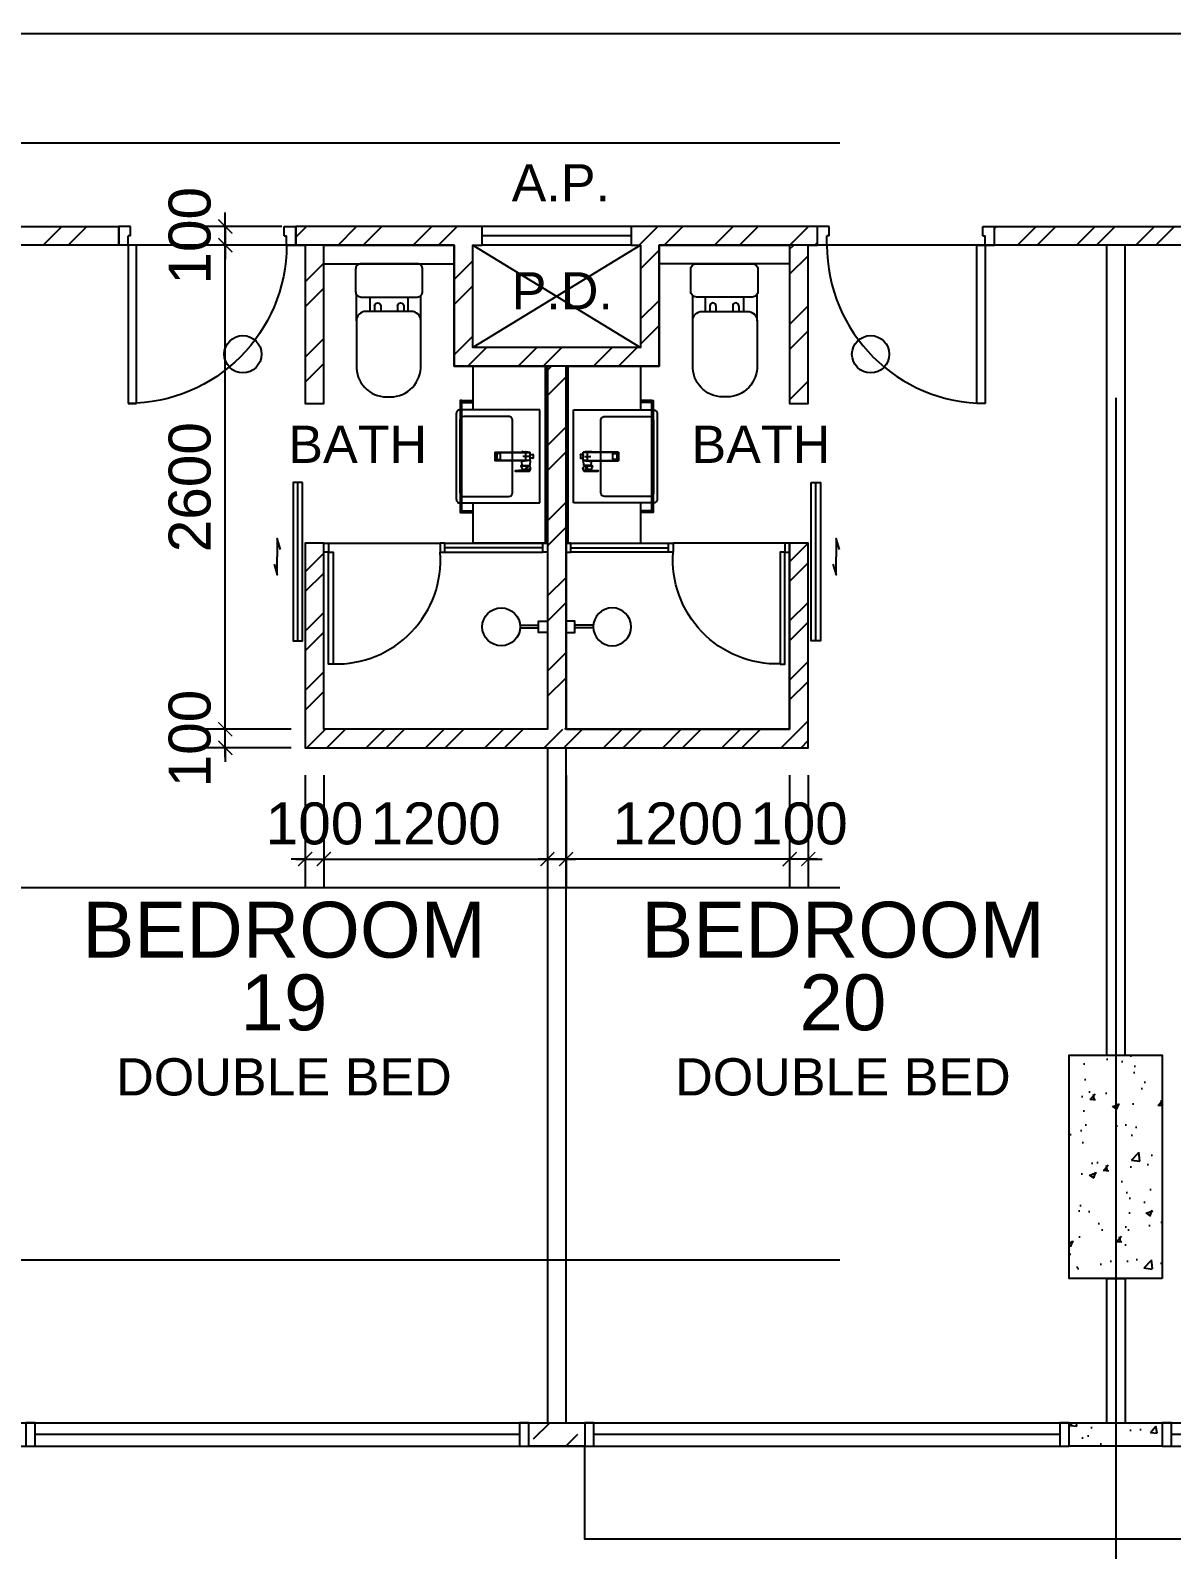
# Model space of a CAD drawing. Header units: millimetres. Extents: x -1214 to 71105, y 7230 to 56309.
# Drawn here: x 31175 to 37300, y 19444 to 27603 of the extents above; entities that cross this region are included whole.
import ezdxf
from ezdxf.enums import TextEntityAlignment as Align

# ---------------------------------------------------------------- set-up
doc = ezdxf.new("R2010")
doc.units = ezdxf.units.MM
doc.header["$MEASUREMENT"] = 0
doc.linetypes.add('CENTERX2', pattern=[101.6, 63.5, -12.7, 12.7, -12.7])
doc.layers.get('0').update_dxf_attribs({"color": 8})
doc.layers.get('Defpoints').update_dxf_attribs({"color": 8})
for name, color, linetype in [('Architectural Features', 8, 'Continuous'), ('Default', 8, 'Continuous'), ('Door', 8, 'Continuous'), ('Dry Wall', 8, 'Continuous'), ('FSD', 8, 'Continuous'), ('GBP A.P.', 8, 'Continuous'), ('GBP Dim', 8, 'Continuous'), ('GBP Text 200', 8, 'Continuous'), ('GBP Text 250', 8, 'Continuous'), ('grid', 8, 'CENTERX2'), ('hatch', 8, 'Continuous'), ('LP-Furn built-in', 8, 'Continuous'), ('LP-Furn built-in 2', 8, 'Continuous'), ('LP-Sanitary', 8, 'Continuous'), ('LP-WC', 8, 'Continuous'), ('PD', 8, 'Continuous'), ('PD DOOR', 8, 'Continuous'), ('TEXT', 8, 'Continuous'), ('WALL-NEW', 8, 'Continuous'), ('WALL-STRUCTURE', 8, 'Continuous'), ('WINDOW', 8, 'Continuous'), ('WINDOW-MULLION', 8, 'Continuous'), ('zzz-room mix', 8, 'Continuous')]:
    doc.layers.add(name, color=color, linetype=linetype)
doc.layers.add('LP-Nonplot', color=8, linetype='Continuous', plot=False)
doc.styles.add('BH', font='arial.ttf')
doc.dimstyles.new('200 GBP', dxfattribs={"dimscale": 1.5, "dimtxt": 150, "dimasz": 50, "dimexe": 100, "dimexo": 50, "dimgap": 50, "dimtad": 1, "dimdec": 0, "dimzin": 0, "dimdsep": 46, "dimtxsty": 'BH', "dimblk": 'ARCHTICK', "dimcen": 0.09, "dimdle": 100, "dimclrd": 9, "dimclre": 9, "dimclrt": 1, "dimadec": 0, "dimazin": 0, "dimtfac": 1, "dimtdec": 0, "dimtix": 1, "dimtmove": 2, "dimatfit": 3, "dimldrblk": 'ARCHTICK', "dimfxl": 300, "dimfxlon": 1, "dimtolj": 1, "dimtzin": 0, "dimarcsym": 0})
pattern_1 = [(45, (324863.35, -69077.1), (-202.05576, 202.05576), []), (45, (324998.06, -69077.1), (-202.05576, 202.05576), [])]

# ---------------------------------------------------------------- blocks, each defined once
blk = doc.blocks.new('Door 850')
for p, q in [((38290.6, 34986.6), (38290.6, 35836.6)), ((38290.6, 35836.6), (38335.6, 35836.6)), ((38335.6, 35836.6), (38335.6, 34986.6)), ((38240.6, 34986.6), (38240.6, 34911.6)), ((38290.6, 34986.6), (38240.6, 34986.6)), ((38290.6, 34986.6), (38290.6, 34936.6)), ((38335.6, 34986.6), (38290.6, 34986.6)), ((38303.1, 34936.6), (38290.6, 34936.6)), ((38303.1, 34936.6), (38303.1, 34886.6)), ((39128.1, 34936.6), (39140.6, 34936.6)), ((39128.1, 34936.6), (39128.1, 34886.6)), ((39140.6, 34986.6), (39140.6, 34936.6)), ((39140.6, 34986.6), (39190.6, 34986.6)), ((39190.6, 34986.6), (39190.6, 34911.6)), ((38240.6, 34911.6), (38240.6, 34886.6)), ((38303.1, 34886.6), (38240.6, 34886.6)), ((39128.1, 34886.6), (39190.6, 34886.6)), ((39190.6, 34911.6), (39190.6, 34886.6))]:
    blk.add_line(p, q)
blk.add_arc((38290.6, 34986.6), 850, 359.99995, 89.99772)
blk = doc.blocks.new('pln_toilet')
for p, q in [((-170.1, -306.5), (-170.1, -171.6)), ((-78.2, -226.9), (-78.2, -256.5)), ((-45, -226.9), (-45, -256.5)), ((44.7, -226.9), (44.7, -256.5)), ((77.9, -226.9), (77.9, -256.5)), ((175.5, -306.5), (175.5, -165.2))]:
    blk.add_line(p, q)
for points in [[(180, -30), (180, -149.3, -0.414214), (150, -179.3), (-150, -179.3, -0.414214), (-180, -149.3), (-180, -30, -0.414214), (-150, 0), (150, 0, -0.414214)], [(175.5, -306.5), (175.5, -545.1, -0.424695), (14, -715.1), (-7.8, -715.1, -0.423698), (-170.1, -545.1), (-170.1, -306.5, -0.414214), (-120.1, -256.5), (125.5, -256.5, -0.414214)]]:
    blk.add_lwpolyline(points, format="xyb", close=True)
for points in [[(-101.9, -256.5), (-101.9, -179.3)], [(102.9, -179.3), (102.9, -256.5)]]:
    blk.add_lwpolyline(points)
for centre in [(-61.6, -226.9), (61.3, -226.9)]:
    blk.add_arc(centre, 16.6, 0, 180)
blk = doc.blocks.new('SEANNOT_GROUP2')
at = {"layer": 'Default'}
blk.add_line((81.5, 351.1), (81.5, 317.9), dxfattribs=at)
blk = doc.blocks.new('SEANNOT_GROUP3')
at = {"layer": 'Default'}
blk.add_line((99.8, 335.2), (63.8, 335.2), dxfattribs=at)
blk = doc.blocks.new('ghtfdgd')
at = {"layer": 'LP-Sanitary'}
for p, q in [((79214.2, -115039.6), (79218.2, -114994.6)), ((79217.1, -115027.9), (79214.2, -115039.6)), ((79217.1, -115039.6), (79214.2, -115039.6)), ((79215.7, -115019.1), (79215.7, -115005.6)), ((79215.7, -115005.6), (79217.2, -115005.6)), ((79220.2, -114994.6), (79217.1, -115027.9)), ((79217.5, -115184.4), (79217.1, -115027.9)), ((79220.2, -114994.6), (79218.2, -114994.6)), ((79218.9, -115183.4), (79220.2, -114994.6)), ((79261.1, -114994.6), (79220.2, -114994.6)), ((79230.7, -114993.6), (79230.7, -114979.6)), ((79231.2, -114979.1), (79250.2, -114979.1)), ((79250.2, -114994.1), (79231.2, -114994.1)), ((79238.9, -114994.1), (79238.9, -114994.6)), ((79242.4, -114994.6), (79242.4, -114994.1)), ((79250.7, -114979.6), (79250.7, -114993.6)), ((79263.2, -114994.6), (79261.1, -114994.6)), ((79261.1, -114994.6), (79262.4, -115183.4)), ((79264.2, -115027.9), (79261.1, -114994.6)), ((79263.2, -114994.6), (79288.7, -114996.6)), ((79263.2, -114994.6), (79267.1, -115039.6)), ((79264.2, -115027.9), (79263.8, -115184.4)), ((79264.2, -115027.9), (79267.1, -115039.6)), ((79267.1, -115039.6), (79264.2, -115039.6)), ((79288.7, -115037.7), (79267.1, -115039.6)), ((79288.7, -115037.7), (79288.7, -114996.6)), ((79290.7, -115009.4), (79290.7, -115000.9)), ((79290.7, -115009.6), (79290.7, -115009.4)), ((79290.7, -115010.3), (79290.7, -115009.6)), ((79290.7, -115044.4), (79290.7, -115010.3)), ((79290.9, -115010.4), (79310.4, -115018.6)), ((79290.9, -115010.4), (79290.9, -115044.5)), ((79290.9, -115044.5), (79310.4, -115036.3)), ((79310.7, -115017.8), (79291, -115009.5)), ((79291, -115009.5), (79291, -115009.5)), ((79291, -115009.5), (79291, -115009.5)), ((79291, -115044.9), (79310.7, -115036.6)), ((79310.4, -115018.6), (79310.5, -115018.7)), ((79310.4, -115036.3), (79310.5, -115036.2)), ((79310.5, -115018.7), (79310.5, -115027.4)), ((79310.5, -115036.2), (79310.5, -115027.4)), ((79310.7, -115017.8), (79314.8, -115009.2)), ((79313.5, -115028.9), (79313.5, -115020.8)), ((79313.5, -115020.8), (79317.3, -115050.9)), ((79313.5, -115028.9), (79313.5, -115036.9)), ((79313.5, -115036.9), (79317.3, -115075.5)), ((79313.5, -115037), (79317.3, -115075.5)), ((79315.2, -115010.7), (79313.6, -115020.4)), ((79313.6, -115020.5), (79313.6, -115020.4)), ((79317.3, -115050.5), (79313.6, -115020.5)), ((79315.2, -115010.7), (79317.3, -115050.4)), ((79318, -115050.2), (79316, -115010.5)), ((79317.3, -115002.9), (79318.9, -114997.5)), ((79319.4, -115044.7), (79317.3, -115002.9)), ((79318.7, -114997.4), (79318.9, -114997.5)), ((79319.3, -114997.6), (79318.9, -114997.4)), ((79318.9, -114997.5), (79319.4, -114997.7)), ((79319.4, -114997.7), (79319.4, -115044.7)), ((79319.8, -115045.3), (79319.8, -114998.3)), ((79290.7, -115044.7), (79290.7, -115044.4)), ((79317.3, -115050.4), (79317.3, -115050.5)), ((79317.3, -115051.4), (79317.3, -115063.3)), ((79317.3, -115075.1), (79317.3, -115063.3)), ((79317.7, -115051.6), (79318.9, -115052.3)), ((79317.7, -115063.5), (79317.7, -115051.6)), ((79317.7, -115063.5), (79317.7, -115075.4)), ((79317.7, -115075.4), (79318.9, -115074.8)), ((79319.4, -115051), (79318, -115050.2)), ((79318, -115076), (79319.3, -115075.3)), ((79318.9, -115074.8), (79318.9, -115052.3)), ((79319.4, -115044.7), (79319.4, -115051)), ((79319.8, -115051.6), (79319.8, -115045.3)), ((79319.8, -115051.9), (79319.8, -115051.6)), ((79319.8, -115051.9), (79319.8, -115074.4)), ((79319.8, -115074.4), (79319.8, -115074.6)), ((79218.9, -115183.4), (79217.5, -115184.4)), ((79217.5, -115184.4), (79263.8, -115184.4)), ((79262.4, -115183.4), (79218.9, -115183.4)), ((79225, -115154.8), (79225, -115173.1)), ((79255.3, -115153.8), (79226, -115153.8)), ((79255.3, -115154), (79226, -115154)), ((79226, -115174.1), (79255.3, -115174.1)), ((79256.3, -115173.1), (79256.3, -115154.8)), ((79262.4, -115183.4), (79263.8, -115184.4))]:
    blk.add_line(p, q, dxfattribs=at)
for centre, radius, start, end in [((79240.7, -115019.1), 25, 180, 185.74251), ((79231.2, -114979.6), 0.5, 90, 180), ((79231.2, -114993.6), 0.5, 180, 270), ((79250.2, -114979.6), 0.5, 0, 90), ((79250.2, -114993.6), 0.5, 270, 0), ((79280.3, -115017.1), 20, 56.8024, 65.16541), ((79280.3, -115017.1), 20, 294.83459, 301.61275), ((79290.9, -115000.9), 0.2, 127.85265, 180), ((79511, -115282.7), 357.7, 125.84981, 127.98251), ((79530.3, -115308.3), 389.7, 125.92638, 127.88363), ((79234, -109870), 5139.5, 270.63577, 270.89969), ((79227.2, -108854.2), 6155.7, 270.59451, 270.81562), ((79288.3, -115009.7), 2.67, 3.1953, 9.33669), ((79301.7, -114992.9), 0.28, 69.68638, 135.20106), ((79319.7, -114996.5), 23.1, 247.12521, 247.49949), ((79339.3, -115104.4), 73.6, 112.75714, 112.87481), ((79312.3, -115020.9), 1.23, 6.09456, 11.51592), ((79308.7, -115037.4), 4.84, 5.24499, 7.19277), ((79310.7, -115037.3), 2.83, 5.64545, 8.81471), ((79314, -115009.4), 0.822, 12.82151, 37.37855), ((79314.7, -115011.5), 2.53, 77.49723, 90.78809), ((79315.1, -115009.5), 0.509, 38.0096, 78.40522), ((84763.2, -116562.2), 5664.7, 164.02206, 164.08854), ((79313.8, -115010.5), 2.18, 358.67427, 36.2852), ((79318.5, -114997.9), 0.689, 55.95421, 80.13248), ((79319, -114998.3), 0.8, 0.00654, 61.47672), ((79290.9, -115044.7), 0.2, 180.01397, 293.04704), ((79317.8, -115050.7), 0.54, 62.22165, 149.68726), ((79305.3, -115051.3), 11.9, 359.62289, 2.1624), ((79313.2, -115075.2), 4.12, 356.11976, 1.38136), ((79317.8, -115075.5), 0.494, 177.69922, 295.85307), ((79318.6, -115075.3), 0.938, 181.08912, 220.22046), ((79315.7, -115050), 2.38, 342.31294, 353.97204), ((79317.3, -115050.2), 0.738, 359.2113, 2.9985), ((79319, -115074.6), 0.786, 294.19625, 0.49169), ((79319.1, -115051.6), 0.688, 1.5121, 63.73401)]:
    blk.add_arc(centre, radius, start, end, dxfattribs=at)
for centre, major_axis, ratio, start_param, end_param in [((79290.9, -115000.9), (0.2, 0), 0.870233, 1.308042, 3.141593), ((79290.9, -115009.4), (0.2, 0), 0.870251, 1.333095, 3.141593), ((79290.9, -115010.3), (0.2, 0), 0.5, 3.141593, 4.712389), ((79290.9, -115000.9), (0.123, -0.158), 0.834595, 2.099205, 3.141593), ((79290.9, -115000.9), (0.123, -0.158), 0.834595, 3.141593, 3.165459), ((79290.9, -115010), (0.077, 0.836), 0.04975, 4.217846, 5.325586), ((79301.6, -114992.9), (0.117, -0.162), 0.844851, 2.109561, 3.167674), ((79310.4, -115018.2), (-0.311, -0.737), 0.21898, 1.092037, 2.210933), ((79310.4, -115035.9), (-0.311, 0.737), 0.21898, 2.049556, 3.141593), ((79310.5, -115018.3), (-0.309, -0.738), 0.217421, 1.09135, 2.210755), ((79310.5, -115035.8), (-0.309, 0.738), 0.217421, 2.050243, 3.169648), ((79310.4, -115035.9), (-0.311, 0.737), 0.21898, 3.141593, 3.168451), ((79314.3, -115020.6), (-0.782, -0.167), 0.921627, 5.682069, 6.099643), ((79314.3, -115020.8), (-0.794, -0.099), 0.898005, 5.760928, 6.175764), ((79314.3, -115036.7), (0.793, 0.106), 0.789486, 3.026004, 3.133916), ((79314.3, -115036.9), (0.796, 0.077), 0.827125, 3.057559, 3.141593), ((79315.1, -115009.6), (0.173, 0.708), 0.018166, 0.444134, 0.918054), ((79315.3, -115009.6), (0.412, 0.321), 0.549065, 0.513637, 1.195391), ((79315.7, -115010.9), (-0.499, -0.026), 0.868619, 4.118709, 5.82428), ((79316.8, -115003.6), (0.961, -0.275), 0.902908, 1.271288, 1.565184), ((79318.4, -114998), (-0.211, -0.772), 0.117484, 2.694436, 3.141054), ((79318.5, -114998.1), (-0.382, -0.703), 0.237912, 2.705017, 3.14394), ((79319, -114998.3), (-0.382, -0.703), 0.237912, 2.705017, 3.141091), ((79319, -114998.3), (-0.8, 0), 0.876594, 3.141494, 4.164132), ((79290.9, -115044.4), (0.2, 0), 0.5, 3.141593, 4.712389), ((79290.9, -115044.1), (-0.077, 0.836), 0.04975, 2.065339, 3.17308), ((79317.8, -115050.6), (-0.5, -0.016), 0.857677, 4.139605, 5.842177), ((79317.8, -115050.9), (-0.5, -0.02), 0.273668, 4.356492, 6.23412), ((79317.8, -115063.3), (-0.5, 0), 0.5, 0.054498, 1.448623), ((79317.8, -115075.5), (-0.494, 0.079), 0.969108, 0.192451, 2.070079), ((79319, -115045.3), (-0.8, 0), 0.876594, 3.141494, 4.164132), ((79226, -115154.8), (-1, 0), 0.992546, 4.712389, 6.283185), ((79226, -115154.9), (1, 0), 0.890286, 1.570796, 3.141593), ((79226, -115173.1), (1, 0), 0.992546, 3.141593, 4.712389), ((79255.3, -115154.8), (-1, 0), 0.992546, 3.141593, 4.712389), ((79255.3, -115154.9), (1, 0), 0.890286, 0, 1.570796), ((79255.3, -115173.1), (1, 0), 0.992546, 4.712389, 6.283185)]:
    blk.add_ellipse(centre, major_axis=major_axis, ratio=ratio, start_param=start_param, end_param=end_param, dxfattribs=at)
for points, knots in [([(79291, -115009.5), (79291, -115009.5), (79290.9, -115009.5), (79290.8, -115009.6), (79290.7, -115009.6), (79290.7, -115009.6)], [0, 0, 0, 0, 0.5, 0.5, 1, 1, 1, 1]), ([(79291, -115000.7), (79291, -115000.8), (79291, -115000.8), (79291, -115000.9), (79291, -115001.2), (79291, -115001.4), (79291, -115001.7), (79291, -115002.7), (79291, -115003.8), (79291, -115004.8), (79291, -115006.3), (79291, -115007.8), (79291, -115009.2)], [0, 0, 0, 0, 0.02306, 0.02306, 0.02306, 0.115301, 0.115301, 0.115301, 0.484264, 0.484264, 0.484264, 1, 1, 1, 1]), ([(79301.6, -114992.7), (79301.9, -114992.8), (79302.2, -114992.9), (79302.5, -114993), (79305, -114993.6), (79307.5, -114994.3), (79310.1, -114995), (79312.9, -114995.8), (79315.8, -114996.6), (79318.7, -114997.4)], [0, 0, 0, 0, 0.051688, 0.051688, 0.051688, 0.494848, 0.494848, 0.494848, 1, 1, 1, 1]), ([(79310.5, -115018.7), (79310.9, -115018.8), (79311.2, -115019), (79311.9, -115019.4), (79312.2, -115019.7), (79312.8, -115020.1), (79313, -115020.3), (79313.4, -115020.5), (79313.5, -115020.5), (79313.5, -115020.7)], [0, 0, 0, 0, 0.25, 0.25, 0.5, 0.5, 0.75, 0.75, 1, 1, 1, 1]), ([(79310.5, -115036.2), (79310.9, -115036.1), (79311.2, -115035.9), (79311.9, -115035.6), (79312.2, -115035.5), (79312.8, -115035.6), (79313, -115035.7), (79313.4, -115036.2), (79313.5, -115036.5), (79313.5, -115036.8)], [0, 0, 0, 0, 0.25, 0.25, 0.5, 0.5, 0.75, 0.75, 1, 1, 1, 1]), ([(79313.6, -115020.4), (79313.5, -115020.2), (79313.5, -115020), (79313.3, -115019.6), (79313.2, -115019.3), (79312.7, -115018.8), (79312.3, -115018.6), (79311.6, -115018.2), (79311.2, -115018), (79310.8, -115017.9)], [0, 0, 0, 0, 0.25, 0.25, 0.5, 0.5, 0.75, 0.75, 1, 1, 1, 1]), ([(79310.8, -115036.5), (79311, -115036.5), (79311.3, -115036.3), (79311.8, -115036.2), (79312.2, -115036.1), (79312.5, -115036), (79312.8, -115036), (79313, -115036), (79313.1, -115036.1), (79313.2, -115036.2), (79313.4, -115036.3), (79313.5, -115036.6), (79313.5, -115036.7), (79313.5, -115036.8)], [0, 0, 0, 0, 0.124812, 0.2213171, 0.3092796, 0.3899271, 0.4711589, 0.5451559, 0.6166529, 0.6889172, 0.7974179, 0.8896188, 0.9816515, 0.9816515, 0.9816515, 0.9816515]), ([(79314.8, -115009.2), (79314.8, -115009.2), (79314.9, -115009.2), (79314.9, -115009.2), (79315, -115009.2), (79315, -115009.2), (79315.1, -115009.2), (79315.2, -115009.2)], [0, 0, 0, 0, 0.25, 0.25, 0.5, 0.5, 1, 1, 1, 1]), ([(79317.1, -115002.7), (79317, -115003), (79316.9, -115003.3), (79316.8, -115003.6), (79316.5, -115004.7), (79316.2, -115005.8), (79315.9, -115006.9), (79315.7, -115007.6), (79315.4, -115008.3), (79315.2, -115009)], [0, 0, 0, 0, 0.131954, 0.131954, 0.131954, 0.659772, 0.659772, 0.659772, 1, 1, 1, 1]), ([(79315.2, -115009.2), (79315.2, -115009.2), (79315.2, -115009.2), (79315.2, -115009.2), (79315.2, -115009.2), (79315.2, -115009.2)], [0, 0, 0, 0, 0.5, 0.5, 1, 1, 1, 1]), ([(79315.2, -115009.2), (79315.3, -115009.3), (79315.3, -115009.4), (79315.3, -115009.5), (79315.3, -115009.6), (79315.3, -115009.8), (79315.3, -115009.8), (79315.3, -115009.9), (79315.3, -115010), (79315.2, -115010.2), (79315.2, -115010.3), (79315.2, -115010.5), (79315.2, -115010.6), (79315.2, -115010.7)], [0, 0, 0, 0, 0.125, 0.125, 0.25, 0.25, 0.375, 0.375, 0.5, 0.5, 0.75, 0.75, 1, 1, 1, 1]), ([(79318.7, -114997.4), (79318.6, -114997.5), (79318.6, -114997.7), (79318.5, -114997.9), (79318.2, -114999), (79317.9, -115000.1), (79317.5, -115001.2), (79317.4, -115001.7), (79317.2, -115002.2), (79317.1, -115002.7)], [0, 0, 0, 0, 0.095324, 0.095324, 0.095324, 0.707603, 0.707603, 0.707603, 1, 1, 1, 1]), ([(79317.3, -115050.5), (79317.3, -115050.5), (79317.3, -115050.5), (79317.3, -115050.6), (79317.3, -115050.6), (79317.3, -115050.7), (79317.3, -115050.8), (79317.3, -115050.9)], [0, 0, 0, 0, 0.25, 0.25, 0.5, 0.5, 1, 1, 1, 1]), ([(79317.3, -115051.4), (79317.3, -115051.5), (79317.3, -115051.5), (79317.5, -115051.6), (79317.6, -115051.6), (79317.7, -115051.6)], [0, 0, 0, 0, 0.5, 0.5, 1, 1, 1, 1]), ([(79317.3, -115075.1), (79317.3, -115075.2), (79317.3, -115075.2), (79317.5, -115075.3), (79317.6, -115075.3), (79317.7, -115075.4)], [0, 0, 0, 0, 0.5, 0.5, 1, 1, 1, 1]), ([(79317.7, -115051.6), (79317.7, -115051.6), (79317.7, -115051.5), (79317.8, -115051.4), (79317.8, -115051.3), (79317.8, -115051.1), (79317.8, -115051), (79317.9, -115050.9), (79317.9, -115050.8), (79317.9, -115050.7)], [0, 0, 0, 0, 0.25, 0.25, 0.5, 0.5, 0.75, 0.75, 1, 1, 1, 1]), ([(79319.4, -115051), (79319.4, -115051), (79319.4, -115051), (79319.4, -115051), (79319.4, -115051), (79319.4, -115051), (79319.4, -115051), (79319.4, -115051.1), (79319.4, -115051.1), (79319.4, -115051.2), (79319.4, -115051.2), (79319.3, -115051.3), (79319.3, -115051.3), (79319.3, -115051.4), (79319.3, -115051.5), (79319.2, -115051.6), (79319.2, -115051.6), (79319.1, -115051.7), (79319.1, -115051.8), (79319, -115051.9), (79319, -115052), (79318.9, -115052.1), (79318.9, -115052.1), (79318.9, -115052.2), (79318.9, -115052.3), (79318.9, -115052.3), (79318.9, -115052.3), (79318.9, -115052.3), (79318.9, -115052.3), (79318.9, -115052.3), (79318.9, -115052.3)], [0, 0, 0, 0, 0.000034, 0.000034, 0.000034, 0.03445, 0.03445, 0.03445, 0.175251, 0.175251, 0.175251, 0.317196, 0.317196, 0.317196, 0.479622, 0.479622, 0.479622, 0.662074, 0.662074, 0.662074, 0.829132, 0.829132, 0.829132, 0.958486, 0.958486, 0.958486, 0.999966, 0.999966, 0.999966, 1, 1, 1, 1]), ([(79319.8, -115051.9), (79319.8, -115052), (79319.7, -115052), (79319.7, -115052.1), (79319.6, -115052.2), (79319.4, -115052.3), (79319.3, -115052.3), (79319.1, -115052.3), (79319, -115052.3), (79318.9, -115052.3)], [0, 0, 0, 0, 0.25, 0.25, 0.5, 0.5, 0.75, 0.75, 1, 1, 1, 1]), ([(79319.8, -115074.4), (79319.8, -115074.5), (79319.7, -115074.5), (79319.7, -115074.6), (79319.6, -115074.7), (79319.4, -115074.8), (79319.3, -115074.8), (79319.1, -115074.8), (79319, -115074.8), (79318.9, -115074.8)], [0, 0, 0, 0, 0.25, 0.25, 0.5, 0.5, 0.75, 0.75, 1, 1, 1, 1]), ([(79319.3, -115075.3), (79319.3, -115075.3), (79319.3, -115075.3), (79319.2, -115075.3), (79319.2, -115075.3), (79319.1, -115075.3), (79319.1, -115075.2), (79319, -115075.2), (79319, -115075.1), (79318.9, -115075.1), (79318.9, -115075), (79318.9, -115074.9), (79318.9, -115074.9), (79318.9, -115074.9), (79318.9, -115074.8), (79318.9, -115074.8), (79318.9, -115074.8), (79318.9, -115074.8), (79318.9, -115074.8)], [0.3296223, 0.3296223, 0.3296223, 0.3296223, 0.4796217, 0.4796217, 0.4796217, 0.6620737, 0.6620737, 0.6620737, 0.829132, 0.829132, 0.829132, 0.9584856, 0.9584856, 0.9584856, 0.9999655, 0.9999655, 0.9999655, 1, 1, 1, 1])]:
    blk.add_open_spline(points, degree=3, knots=knots, dxfattribs=at)
for points, degree in [([(79301.8, -114992.7), (79301.7, -114992.6), (79301.7, -114992.7), (79301.6, -114992.7)], 3), ([(79318.6, -114997.3), (79316.3, -114996.6), (79310.7, -114995.1), (79301.8, -114992.7)], 3), ([(79313.5, -115028.9), (79313.5, -115028.4), (79313.4, -115028), (79312.3, -115027.4), (79311.4, -115027.4), (79310.5, -115027.4)], 5), ([(79317.9, -115075.9), (79317.9, -115076), (79318, -115076), (79318, -115075.9)], 3)]:
    blk.add_open_spline(points, degree=degree, dxfattribs=at)
at = {"layer": 'LP-Nonplot'}
for name in ['SEANNOT_GROUP3', 'SEANNOT_GROUP2']:
    blk.add_blockref(name, (79159.1, -115352.3), dxfattribs=at)
blk = doc.blocks.new('SINK')
at = {"layer": 'LP-Sanitary'}
blk.add_line((-74936.8, -44774), (-75436.8, -44774), dxfattribs=at)
blk.add_lwpolyline([(-75436.8, -44774), (-75436.8, -45203.2, 0.414214), (-75416.8, -45223.2), (-74956.8, -45223.2, 0.414214), (-74936.8, -45203.2), (-74936.8, -44774)], format="xyb", dxfattribs=at)
blk.add_lwpolyline([(-75401.8, -44941.1), (-75401.8, -45183.3, 0.414117), (-75381.8, -45203.2), (-74991.8, -45203.2, 0.41431), (-74971.8, -45183.2), (-74971.8, -44941.1, 0.414117), (-74991.8, -44921.1), (-75381.8, -44921.1, 0.41431)], format="xyb", close=True, dxfattribs=at)
at = {"layer": 'LP-Furn built-in'}
blk.add_blockref('ghtfdgd', (-154427.4, 70168.1), dxfattribs=at)
blk = doc.blocks.new('pln_sink 1100x380')
at = {"ltscale": 1000}
for p, q in [((0, 0), (400, 0)), ((400, 0), (400, -235)), ((459.9, -184.9), (400, -184.9)), ((459.9, -194.9), (400, -194.9)), ((400, -735), (400, -950)), ((459.9, -776.6), (400, -776.6)), ((459.9, -786.6), (400, -786.6)), ((0, -950), (400, -950))]:
    blk.add_line(p, q, dxfattribs=at)
for points in [[(10, -950), (10, 0), (0, 0), (0, -950), (10, -950)], [(10, 0), (10, -950), (0, -950), (0, 0), (10, 0)]]:
    blk.add_lwpolyline(points, dxfattribs=at)
at = {"ltscale": 200}
blk.add_lwpolyline([(459.9, -184.9), (468.4, -184.9), (468.4, -786.6), (459.9, -786.6)], close=True, dxfattribs=at)
at = {"layer": 'LP-Furn built-in', "extrusion": (0, 0, -1), "zscale": -1, "rotation": 270}
blk.add_blockref('SINK', (44734, -75671.8), dxfattribs=at)
blk = doc.blocks.new('pln_shower head')
at = {"ltscale": 100}
for points in [[(101, 9.1), (200, 9.1)], [(101, -5.9), (200, -5.9)]]:
    blk.add_lwpolyline(points, dxfattribs=at)
at = {"ltscale": 0.5}
blk.add_lwpolyline([(248, 30.1), (248, -29.9), (200, -29.9), (200, 30.1)], close=True, dxfattribs=at)
at = {"ltscale": 100}
blk.add_circle((0, 0), 101.9, dxfattribs=at)
blk = doc.blocks.new('A$C65CE4B9A')
at = {"layer": 'grid', "ltscale": 200}
for p, q in [((-32000, 10500), (-32000, -20450)), ((-66500, -8450), (0, -8450)), ((-66500, -12450), (0, -12450)), ((-66500, -14450), (0, -14450)), ((-66500, -15450), (0, -15450))]:
    blk.add_line(p, q, dxfattribs=at)
blk = doc.blocks.new('WINDOW MULLION2')
at = {"layer": 'WINDOW-MULLION', "ltscale": 100}
blk.add_lwpolyline([(25225.9, 19999.9), (25225.9, 20124.9), (25175.9, 20124.9), (25175.9, 19999.9)], close=True, dxfattribs=at)
blk = doc.blocks.new('_ArchTick')
at = {"color": 0, "const_width": 0.1}
blk.add_lwpolyline([(0.5, 0.5), (-0.5, -0.5)], dxfattribs=at)
blk = doc.blocks.new('*D82')
at = {"layer": 'Defpoints', "color": 0, "transparency": 16777216}
for p in [(24720, 28150), (43200, 28150), (43200, 27587.2)]:
    blk.add_point(p, dxfattribs=at)
at = {"layer": 'GBP Dim', "color": 9, "lineweight": -2, "transparency": 16777216}
for p, q in [((24720, 28037.2), (24720, 27437.2)), ((43200, 28037.2), (43200, 27437.2)), ((24570, 27587.2), (43350, 27587.2))]:
    blk.add_line(p, q, dxfattribs=at)
at = {"layer": 'GBP Dim', "color": 9, "lineweight": -2, "transparency": 16777216, "xscale": 75, "yscale": 75, "zscale": 75, "rotation": 180}
blk.add_blockref('_ArchTick', (24720, 27587.2), dxfattribs=at)
at = {"layer": 'GBP Dim', "color": 9, "lineweight": -2, "transparency": 16777216, "xscale": 75, "yscale": 75, "zscale": 75}
blk.add_blockref('_ArchTick', (43200, 27587.2), dxfattribs=at)
at = {"layer": 'GBP Dim', "transparency": 16777216, "insert": (33960, 27777.1), "char_height": 225, "attachment_point": 5, "style": 'BH'}
blk.add_mtext('\\A1;18480', dxfattribs=at)
blk = doc.blocks.new('*D99')
at = {"layer": 'Defpoints', "color": 0, "transparency": 16777216}
for p in [(32650, 24870.6), (32750, 24870.6), (32750, 23152.7)]:
    blk.add_point(p, dxfattribs=at)
at = {"layer": 'GBP Dim', "color": 9, "lineweight": -2, "transparency": 16777216}
for p, q in [((32650, 23602.7), (32650, 23002.7)), ((32750, 23602.7), (32750, 23002.7)), ((32650, 23152.7), (32575, 23152.7)), ((32650, 23152.7), (32750, 23152.7)), ((32750, 23152.7), (32825, 23152.7))]:
    blk.add_line(p, q, dxfattribs=at)
at = {"layer": 'GBP Dim', "color": 9, "lineweight": -2, "transparency": 16777216, "xscale": 75, "yscale": 75, "zscale": 75}
blk.add_blockref('_ArchTick', (32650, 23152.7), dxfattribs=at)
at = {"layer": 'GBP Dim', "color": 9, "lineweight": -2, "transparency": 16777216, "xscale": 75, "yscale": 75, "zscale": 75, "rotation": 180}
blk.add_blockref('_ArchTick', (32750, 23152.7), dxfattribs=at)
at = {"layer": 'GBP Dim', "transparency": 16777216, "insert": (32700, 23342.6), "char_height": 225, "attachment_point": 5, "style": 'BH'}
blk.add_mtext('\\A1;100', dxfattribs=at)
blk = doc.blocks.new('*D100')
at = {"layer": 'Defpoints', "color": 0, "transparency": 16777216}
for p in [(32750, 24870.6), (33950, 24870.6), (33950, 23152.7)]:
    blk.add_point(p, dxfattribs=at)
at = {"layer": 'GBP Dim', "color": 9, "lineweight": -2, "transparency": 16777216}
for p, q in [((32750, 23602.7), (32750, 23002.7)), ((33950, 23602.7), (33950, 23002.7)), ((32600, 23152.7), (34100, 23152.7))]:
    blk.add_line(p, q, dxfattribs=at)
at = {"layer": 'GBP Dim', "color": 9, "lineweight": -2, "transparency": 16777216, "xscale": 75, "yscale": 75, "zscale": 75, "rotation": 180}
blk.add_blockref('_ArchTick', (32750, 23152.7), dxfattribs=at)
at = {"layer": 'GBP Dim', "color": 9, "lineweight": -2, "transparency": 16777216, "xscale": 75, "yscale": 75, "zscale": 75}
blk.add_blockref('_ArchTick', (33950, 23152.7), dxfattribs=at)
at = {"layer": 'GBP Dim', "transparency": 16777216, "insert": (33350, 23342.6), "char_height": 225, "attachment_point": 5, "style": 'BH'}
blk.add_mtext('\\A1;1200', dxfattribs=at)
blk = doc.blocks.new('*D102')
at = {"layer": 'Defpoints', "color": 0, "transparency": 16777216}
for p in [(35250, 24870.6), (35350, 24870.6), (35250, 23152.7)]:
    blk.add_point(p, dxfattribs=at)
at = {"layer": 'GBP Dim', "color": 9, "lineweight": -2, "transparency": 16777216}
for p, q in [((35250, 23602.7), (35250, 23002.7)), ((35350, 23602.7), (35350, 23002.7)), ((35250, 23152.7), (35175, 23152.7)), ((35350, 23152.7), (35250, 23152.7)), ((35350, 23152.7), (35425, 23152.7))]:
    blk.add_line(p, q, dxfattribs=at)
at = {"layer": 'GBP Dim', "color": 9, "lineweight": -2, "transparency": 16777216, "xscale": 75, "yscale": 75, "zscale": 75}
blk.add_blockref('_ArchTick', (35250, 23152.7), dxfattribs=at)
at = {"layer": 'GBP Dim', "color": 9, "lineweight": -2, "transparency": 16777216, "xscale": 75, "yscale": 75, "zscale": 75, "rotation": 180}
blk.add_blockref('_ArchTick', (35350, 23152.7), dxfattribs=at)
at = {"layer": 'GBP Dim', "transparency": 16777216, "insert": (35300, 23342.6), "char_height": 225, "attachment_point": 5, "style": 'BH'}
blk.add_mtext('\\A1;100', dxfattribs=at)
blk = doc.blocks.new('*D103')
at = {"layer": 'Defpoints', "color": 0, "transparency": 16777216}
for p in [(34050, 24870.6), (35250, 24870.6), (34050, 23152.7)]:
    blk.add_point(p, dxfattribs=at)
at = {"layer": 'GBP Dim', "color": 9, "lineweight": -2, "transparency": 16777216}
for p, q in [((34050, 23602.7), (34050, 23002.7)), ((35250, 23602.7), (35250, 23002.7)), ((35400, 23152.7), (33900, 23152.7))]:
    blk.add_line(p, q, dxfattribs=at)
at = {"layer": 'GBP Dim', "color": 9, "lineweight": -2, "transparency": 16777216, "xscale": 75, "yscale": 75, "zscale": 75, "rotation": 180}
blk.add_blockref('_ArchTick', (34050, 23152.7), dxfattribs=at)
at = {"layer": 'GBP Dim', "color": 9, "lineweight": -2, "transparency": 16777216, "xscale": 75, "yscale": 75, "zscale": 75}
blk.add_blockref('_ArchTick', (35250, 23152.7), dxfattribs=at)
at = {"layer": 'GBP Dim', "transparency": 16777216, "insert": (34650, 23342.6), "char_height": 225, "attachment_point": 5, "style": 'BH'}
blk.add_mtext('\\A1;1200', dxfattribs=at)
blk = doc.blocks.new('*D127')
at = {"layer": 'Defpoints', "color": 0, "transparency": 16777216}
for p in [(32221, 23849.8), (32650, 23849.8), (32650, 23749.8)]:
    blk.add_point(p, dxfattribs=at)
at = {"layer": 'GBP Dim', "color": 9, "lineweight": -2, "transparency": 16777216}
for p, q in [((32221, 23849.8), (32221, 23924.8)), ((32575, 23849.8), (32071, 23849.8)), ((32221, 23749.8), (32221, 23849.8)), ((32575, 23749.8), (32071, 23749.8)), ((32221, 23749.8), (32221, 23674.8))]:
    blk.add_line(p, q, dxfattribs=at)
at = {"layer": 'GBP Dim', "color": 9, "lineweight": -2, "transparency": 16777216, "xscale": 75, "yscale": 75, "zscale": 75}
for p, rotation in [((32221, 23849.8), 270), ((32221, 23749.8), 90)]:
    blk.add_blockref('_ArchTick', p, dxfattribs=dict(at, rotation=rotation))
at = {"layer": 'GBP Dim', "transparency": 16777216, "insert": (32031.1, 23799.8), "char_height": 225, "attachment_point": 5, "rotation": 90, "style": 'BH'}
blk.add_mtext('\\A1;100', dxfattribs=at)
blk = doc.blocks.new('*D128')
at = {"layer": 'Defpoints', "color": 0, "transparency": 16777216}
for p in [(32221, 26449.8), (32650, 26449.8), (32650, 23849.8)]:
    blk.add_point(p, dxfattribs=at)
at = {"layer": 'GBP Dim', "color": 9, "lineweight": -2, "transparency": 16777216}
for p, q in [((32221, 23699.8), (32221, 26599.8)), ((32575, 26449.8), (32071, 26449.8)), ((32575, 23849.8), (32071, 23849.8))]:
    blk.add_line(p, q, dxfattribs=at)
at = {"layer": 'GBP Dim', "color": 9, "lineweight": -2, "transparency": 16777216, "xscale": 75, "yscale": 75, "zscale": 75}
for p, rotation in [((32221, 26449.8), 90), ((32221, 23849.8), 270)]:
    blk.add_blockref('_ArchTick', p, dxfattribs=dict(at, rotation=rotation))
at = {"layer": 'GBP Dim', "transparency": 16777216, "insert": (32031.1, 25149.8), "char_height": 225, "attachment_point": 5, "rotation": 90, "style": 'BH'}
blk.add_mtext('\\A1;2600', dxfattribs=at)
blk = doc.blocks.new('*D129')
at = {"layer": 'Defpoints', "color": 0, "transparency": 16777216}
for p in [(32600, 26550), (32221, 26450), (32600, 26450)]:
    blk.add_point(p, dxfattribs=at)
at = {"layer": 'GBP Dim', "color": 9, "lineweight": -2, "transparency": 16777216}
for p, q in [((32221, 26550), (32221, 26625)), ((32525, 26550), (32071, 26550)), ((32221, 26550), (32221, 26450)), ((32525, 26450), (32071, 26450)), ((32221, 26450), (32221, 26375))]:
    blk.add_line(p, q, dxfattribs=at)
at = {"layer": 'GBP Dim', "color": 9, "lineweight": -2, "transparency": 16777216, "xscale": 75, "yscale": 75, "zscale": 75}
for p, rotation in [((32221, 26550), 270), ((32221, 26450), 90)]:
    blk.add_blockref('_ArchTick', p, dxfattribs=dict(at, rotation=rotation))
at = {"layer": 'GBP Dim', "transparency": 16777216, "insert": (32031.1, 26500), "char_height": 225, "attachment_point": 5, "rotation": 90, "style": 'BH'}
blk.add_mtext('\\A1;100', dxfattribs=at)

msp = doc.modelspace()

# ---------------------------------------------------------------- hatches: boundary and pattern name
at = {"layer": 'hatch'}
h = msp.add_hatch(dxfattribs=at)
h.set_pattern_fill('ANSI32', color=256, scale=30, style=0)
h.set_pattern_definition([(45, (323763.35, -68977.1), (-202.05576, 202.05576), []), (45, (323898.05, -68977.1), (-202.05576, 202.05576), [])])
h.paths.add_polyline_path([(31650, 26450), (30350, 26450), (30350, 26550), (31650, 26550)])
h = msp.add_hatch(dxfattribs=at)
h.set_pattern_fill('ANSI32', color=256, scale=30, style=0)
h.set_pattern_definition([(45, (2890.7, 16720.07), (-202.0558, 202.0558), []), (45, (3025.4, 16720.07), (-202.0558, 202.0558), [])])
h.paths.add_polyline_path([(35400, 26550), (35109.2, 26550), (34700, 26550), (34400, 26550), (34400, 26450), (35400, 26450)])
h.paths.add_polyline_path([(34550, 26450), (34450, 26450), (34450, 26050), (34550, 26050)])
h.paths.add_polyline_path([(34550, 26050), (34450, 26050), (34450, 25900), (33550, 25900), (33450, 25900), (33450, 25800), (34550, 25800)])
h.paths.add_polyline_path([(33550, 26450), (33450, 26450), (33450, 25900), (33550, 25900)])
h.paths.add_polyline_path([(33600, 26550), (33300, 26550), (32600, 26550), (32600, 26450), (33600, 26450)])
h = msp.add_hatch(dxfattribs=at)
h.set_pattern_fill('ANSI32', color=256, scale=600, style=0)
h.set_pattern_definition([(45, (321972.65, -85797.18), (-159.09903, 159.09903), []), (45, (322078.72, -85797.18), (-159.09903, 159.09903), [])])
h.paths.add_polyline_path([(42350, 26550), (43650, 26550), (43650, 26450), (42350, 26450)])
h.paths.add_polyline_path([(36350, 26550), (37650, 26550), (37650, 26450), (36350, 26450)])
h = msp.add_hatch(dxfattribs=at)
h.set_pattern_fill('ANSI32', color=256, scale=30, style=0)
h.set_pattern_definition(pattern_1)
h.paths.add_polyline_path([(32750, 25600), (32650, 25600), (32650, 26450), (32750, 26450)])
h = msp.add_hatch(dxfattribs=at)
h.set_pattern_fill('ANSI32', color=256, scale=30, style=0)
h.set_pattern_definition(pattern_1)
h.paths.add_polyline_path([(35250, 25600), (35350, 25600), (35350, 26450), (35250, 26450)])
h = msp.add_hatch(dxfattribs=at)
h.set_pattern_fill('ANSI32', color=256, scale=30, style=0)
h.set_pattern_definition([(45, (323563.36, -69727.1), (-202.05576, 202.05576), []), (45, (323698.06, -69727.1), (-202.05576, 202.05576), [])])
edge = h.paths.add_edge_path()
edge.add_line((34050.1, 23849.9), (34050, 25800))
edge.add_line((34050, 25800), (33950, 25800))
edge.add_line((33950, 25800), (33950.1, 23849.9))
edge.add_line((33950.1, 23849.9), (34050.1, 23849.9))
h = msp.add_hatch(dxfattribs=at)
h.set_pattern_fill('ANSI32', color=256, scale=600, style=0)
h.paths.add_polyline_path([(35350, 24850), (35250, 24850), (35250, 23850), (32750, 23850), (32750, 24850), (32650, 24850), (32650, 23750), (35350, 23750)])
h = msp.add_hatch(dxfattribs=at)
h.set_pattern_fill('AR-CONC', color=256, scale=2, style=0)
h.set_pattern_definition([(50, (-576161.28, 762350.3), (364.36934, -31.87817), [38.1, -419.1]), (355, (-576161.28, 762350.3), (-70.48565, 382.11329), [30.48, -335.28]), (100.451, (-576130.9, 762347.65), (293.885, 350.23338), [32.38, -356.18]), (46.1842, (-576161.3, 762451.9), (542.15808, -84.08466), [57.15, -628.65]), (96.6356, (-576116.1, 762444.9), (474.80847, 494.8511), [48.57, -534.27]), (351.184, (-576161.3, 762451.9), (474.8092, 494.85024), [45.72, -502.92]), (21, (-576110.48, 762426.5), (303.22976, -204.53104), [38.1, -419.1]), (326, (-576110.48, 762426.5), (123.60406, 368.37593), [30.48, -335.28]), (71.4514, (-576085.2, 762409.46), (426.83298, 163.84572), [32.38, -356.18]), (37.5, (-576161.28, 762350.3), (6.177207, 169.110078), [0, -331.216, 0, -340.36, 0, -336.55]), (7.5, (-576161.28, 762350.3), (133.639325, 200.36115), [0, -194.056, 0, -323.596, 0, -128.27]), (327.5, (-576274.56, 762350.3), (271.18119, -11.457488), [0, -127, 0, -396.24, 0, -525.78]), (317.5, (-576325.36, 762350.3), (296.25836, 50.85298), [0, -165.1, 0, -263.144, 0, -373.38])])
h.paths.add_polyline_path([(37250, 20900), (36750, 20900), (36750, 22100), (37250, 22100)])
h = msp.add_hatch(dxfattribs=at)
h.set_pattern_fill('ANSI32', color=256, scale=600, style=0)
h.set_pattern_definition([(45, (323672.64, -85897.19), (-159.09903, 159.09903), []), (45, (323778.7, -85897.19), (-159.09903, 159.09903), [])])
h.paths.add_polyline_path([(33875.9, 20124.9), (34113.4, 20124.7), (34113.4, 19999.7), (33875.9, 19999.9)])
h = msp.add_hatch(dxfattribs=at)
h.set_pattern_fill('AR-CONC', color=256, scale=60, style=0)
h.set_pattern_definition([(50, (323672.64, -85897.1), (430.3561, -37.6513), [45, -495]), (355, (323672.64, -85897.1), (-83.2508, 451.3153), [36, -396]), (100.4514, (323708.5, -85900.22), (347.10563, 413.6637), [38.2441, -420.68527]), (46.1842, (323672.64, -85777.1), (640.3446, -99.3114), [67.5, -742.5]), (96.6356, (323726, -85785.36), (560.7976, 584.4707), [57.3662, -631.0278]), (351.1842, (323672.64, -85777.1), (560.7972, 584.4712), [54, -594]), (21, (323732.64, -85807.1), (358.14423, -241.57133), [45, -495]), (326, (323732.64, -85807.1), (145.9892, 435.09), [36, -396]), (71.4514, (323762.5, -85827.2), (504.1336, 193.5183), [38.2441, -420.68527]), (37.5, (323672.64, -85897.09), (7.29591, 199.73631), [0, -391.2, 0, -402, 0, -397.5]), (7.5, (323672.64, -85897.09), (157.84172, 236.64703), [0, -229.2, 0, -382.2, 0, -151.5]), (327.5, (323538.84, -85897.09), (320.29346, -13.53292), [0, -150, 0, -468, 0, -621]), (317.5, (323478.84, -85897.1), (349.9117, 60.063), [0, -195, 0, -310.8, 0, -441])])
edge = h.paths.add_edge_path()
edge.add_line((34050, 20100.2), (34100, 20100.2))
edge.add_line((34100, 20100.2), (34100, 20000))
edge.add_line((34100, 20000), (33900.9, 20000))
edge.add_line((33900.9, 20000), (33900.9, 20100.2))
edge.add_line((33900.9, 20100.2), (33950, 20100.2))
h = msp.add_hatch(dxfattribs=at)
h.set_pattern_fill('AR-CONC', color=256, scale=60, style=0)
h.set_pattern_definition([(50, (36700.86, 24999.66), (430.356, -37.651), [45, -495]), (355, (36700.86, 24999.66), (-83.25, 451.315), [36, -396]), (100.451, (36736.72, 24996.52), (347.106, 413.664), [38.244, -420.685]), (46.184, (36700.86, 25119.66), (640.345, -99.31), [67.5, -742.5]), (96.636, (36754.2, 25111.4), (560.8, 584.47), [57.366, -631.03]), (351.184, (36700.86, 25119.66), (560.8, 584.47), [54, -594]), (21, (36760.86, 25089.66), (358.144, -241.571), [45, -495]), (326, (36760.86, 25089.66), (145.99, 435.09), [36, -396]), (71.451, (36790.7, 25069.53), (504.134, 193.52), [38.244, -420.685]), (37.5, (36700.86, 24999.66), (7.296, 199.7363), [0, -391.2, 0, -402, 0, -397.5]), (7.5, (36700.86, 24999.66), (157.842, 236.647), [0, -229.2, 0, -382.2, 0, -151.5]), (327.5, (36567.06, 24999.66), (320.2935, -13.533), [0, -150, 0, -468, 0, -621]), (317.5, (36507.06, 24999.66), (349.912, 60.063), [0, -195, 0, -310.8, 0, -441])])
h.paths.add_polyline_path([(36750, 20125), (37250, 20124.7), (37250, 19999.7), (36750, 20000)])

# ---------------------------------------------------------------- linework, layer by layer
at = {"layer": 'Architectural Features', "ltscale": 50, "elevation": 0}
msp.add_lwpolyline([(49325.9, 19999.9), (49325.9, 19499.9), (34150, 19499.9), (34150, 19999.9)], dxfattribs=at)
at = {"layer": 'Dry Wall'}
for p, q in [((33950, 23749.9), (33950, 20125)), ((34050, 20125), (34050, 23749.9))]:
    msp.add_line(p, q, dxfattribs=at)
msp.add_lwpolyline([(37050, 26450), (36950, 26450), (36950, 22100), (37050, 22100)], close=True, dxfattribs=at)
for points in [[(36950, 20900), (36950, 20124.8)], [(36950, 20900), (37050, 20900)], [(37050, 20900), (37050, 20124.8)]]:
    msp.add_lwpolyline(points, dxfattribs=at)
at = {"layer": 'FSD'}
for centre in [(32315.5, 25863.9), (35684.5, 25863.9)]:
    msp.add_circle(centre, 100, dxfattribs=at)
at = {"layer": 'LP-Furn built-in 2'}
for points in [[(32635, 25175), (32585, 25175), (32585, 24325), (32635, 24325)], [(35365, 25175), (35415, 25175), (35415, 24325), (35365, 24325)]]:
    msp.add_lwpolyline(points, close=True, dxfattribs=at)
for points in [[(32610, 24325), (32610, 25175)], [(35390, 24325), (35390, 25175)], [(32517.4, 24815.8), (32500.1, 24873.4), (32500.1, 24776.1)], [(35517.1, 24815.8), (35499.9, 24873.4), (35499.9, 24776.1)], [(32482.9, 24736.4), (32500.1, 24678.8), (32500.1, 24776.1)], [(35482.6, 24736.4), (35499.9, 24678.8), (35499.9, 24776.1)]]:
    msp.add_lwpolyline(points, dxfattribs=at)
at = {"layer": 'LP-Sanitary'}
msp.add_line((33400, 24850), (33950, 24850), dxfattribs=at)
for points in [[(32775, 24800), (32750, 24800), (32750, 24850), (32775, 24850)], [(35225, 24800), (35250, 24800), (35250, 24850), (35225, 24850)], [(32800, 24200), (32775, 24200), (32775, 24800), (32800, 24800)], [(35200, 24200), (35225, 24200), (35225, 24800), (35200, 24800)]]:
    msp.add_lwpolyline(points, close=True, dxfattribs=at)
for points in [[(33950, 24850), (33950, 23850), (32750, 23850), (32750, 24850)], [(32775, 24850), (33375, 24850)], [(33375, 24850), (33375, 24800), (33400, 24800), (33400, 24850), (33375, 24850)], [(33925.1, 24825), (33400, 24825)], [(33950, 24850), (33950, 24800), (33925, 24800), (33925, 24850), (33950, 24850)], [(34050, 24850), (34050, 23850), (35250, 23850), (35250, 24850)], [(34050, 24850), (34600, 24850)], [(34050, 24850), (34050, 24800), (34075, 24800), (34075, 24850), (34050, 24850)], [(34074.9, 24825), (34600, 24825)], [(34625, 24850), (34625, 24800), (34600, 24800), (34600, 24850), (34625, 24850)], [(35225, 24850), (34625, 24850)], [(33400, 24800), (33925, 24800)], [(34600, 24800), (34075, 24800)]]:
    msp.add_lwpolyline(points, dxfattribs=at)
for points in [[(32800, 24200.5, 0.444386), (33375, 24800)], [(35200, 24200.5, -0.444386), (34625, 24800)]]:
    msp.add_lwpolyline(points, format="xyb", dxfattribs=at)
at = {"layer": 'LP-WC'}
for points in [[(32750, 26350.1), (33450.7, 26350.1)], [(35250, 26350.1), (34549.3, 26350.1)]]:
    msp.add_lwpolyline(points, dxfattribs=at)
at = {"layer": 'PD'}
for points in [[(34400, 26550), (33600, 26550)], [(34400, 26450), (33600, 26450)]]:
    msp.add_lwpolyline(points, dxfattribs=at)
at = {"layer": 'PD', "ltscale": 20}
for points in [[(33550, 26450), (34450, 25900)], [(34450, 26450), (33550, 25900)]]:
    msp.add_lwpolyline(points, dxfattribs=at)
at = {"layer": 'PD DOOR'}
msp.add_lwpolyline([(34400, 26500.1), (33600, 26500)], dxfattribs=at)
at = {"layer": 'WALL-NEW'}
for points in [[(30350, 26550), (31650, 26550), (31650, 26450), (30350, 26450)], [(36350, 26550), (37650, 26550), (37650, 26450), (36350, 26450)]]:
    msp.add_lwpolyline(points, close=True, dxfattribs=at)
for points in [[(35250, 26450), (35250, 25600), (35350, 25600), (35350, 26450), (35400, 26450), (35400, 26550), (34400, 26550), (34400, 26450), (34450, 26450), (34450, 25900), (33550, 25900), (33550, 26450), (33600, 26450), (33600, 26550), (32600, 26550), (32600, 26450), (32650, 26450), (32650, 25600), (32750, 25600), (32750, 26450), (33450, 26450), (33450, 25800), (33950, 25800), (33950, 23850), (32750, 23850), (32750, 24850), (32650, 24850), (32650, 23750), (35350, 23750), (35350, 24850), (35250, 24850), (35250, 23850), (34050, 23849.9), (34050, 25800), (34550, 25800), (34550, 26450), (35250, 26450)], [(35250, 23850), (35250, 23850)], [(36950, 20900), (36950, 20124.8)], [(37050, 20900), (37050, 20124.8)]]:
    msp.add_lwpolyline(points, dxfattribs=at)
at = {"layer": 'WALL-NEW', "elevation": 0}
for points in [[(33850, 20124.9), (34150, 20124.7), (34150, 19999.7), (33850, 19999.9)], [(36750, 20125), (37250, 20124.7), (37250, 19999.7), (36750, 20000)]]:
    msp.add_lwpolyline(points, close=True, dxfattribs=at)
at = {"layer": 'WALL-STRUCTURE'}
msp.add_lwpolyline([(37250, 20900), (36750, 20900), (36750, 22100), (37250, 22100)], close=True, dxfattribs=at)
at = {"layer": 'WINDOW', "elevation": 0}
for points in [[(31200, 20125), (33800, 20125)], [(34200, 20125), (36700, 20125)], [(33800, 20062.5), (31200, 20062.5)], [(31200, 20000), (33800, 20000)], [(36700, 20062.5), (34200, 20062.5)], [(34200, 20000), (36700, 20000)], [(39800, 20062.5), (37300, 20062.2)], [(37300, 19999.7), (39800, 20000)]]:
    msp.add_lwpolyline(points, dxfattribs=at)
at = {"layer": 'zzz-room mix'}
msp.add_lwpolyline([(24400, 26449.9), (24400, 23300), (24900, 23300), (24900, 20124.9), (45750, 20124.9), (45750, 21000), (46050, 21000), (46050, 26449.9), (40550, 26449.9), (40550, 25799.9), (39450, 25799.9), (39450, 26449.9), (34550, 26449.9), (34550, 25799.9), (33450, 25799.9), (33450, 26449.9), (28450, 26449.9), (28450, 25699.5), (27350, 25699.5), (27350, 26449.9)], close=True, dxfattribs=at)

# ---------------------------------------------------------------- block references
at = {"layer": 'Door', "xscale": -1, "rotation": 180}
msp.add_blockref('Door 850', (-6590.6, 61436.6), dxfattribs=at)
at = {"layer": 'Door', "rotation": 180}
msp.add_blockref('Door 850', (74590.6, 61436.6), dxfattribs=at)
at = {"layer": 'LP-Sanitary', "xscale": -1}
for name, p in [('pln_toilet', (33100.3, 26350.1)), ('pln_sink 1100x380', (33950, 25800))]:
    msp.add_blockref(name, p, dxfattribs=at)
at = {"layer": 'LP-Sanitary'}
for name, p in [('pln_toilet', (34899.7, 26350.1)), ('pln_sink 1100x380', (34050, 25800))]:
    msp.add_blockref(name, p, dxfattribs=at)
at = {"layer": 'LP-Sanitary', "rotation": 9.155388334729972e-05}
msp.add_blockref('pln_shower head', (33702, 24399.9), dxfattribs=at)
at = {"layer": 'LP-Sanitary', "xscale": -1, "rotation": 359.9999084461166}
msp.add_blockref('pln_shower head', (34297.9, 24399.9), dxfattribs=at)
at = {"layer": 'WALL-NEW'}
msp.add_blockref('A$C65CE4B9A', (69000, 35449.9), dxfattribs=at)
at = {"layer": 'WINDOW-MULLION'}
for p in [(5974.1, 0, 0), (8624.1, 0.1, 0), (8974.1, 0, 0), (11524.1, 0, 0), (12074.1, -0.2, 0)]:
    msp.add_blockref('WINDOW MULLION2', p, dxfattribs=at)

# ---------------------------------------------------------------- texts
at = {"layer": 'GBP A.P.', "style": 'BH'}
msp.add_text('A.P.', height=200, rotation=0.00004, dxfattribs=at).set_placement((34022, 26684.3), align=Align.CENTER)
at = {"layer": 'GBP Text 200', "style": 'BH'}
for s, p in [('BATH', (32931.8, 25280.1)), ('BATH', (35095.9, 25280.1)), ('DOUBLE BED', (32536.1, 21883.1)), ('DOUBLE BED', (35536.1, 21883.1))]:
    msp.add_text(s, height=200, dxfattribs=at).set_placement(p, align=Align.CENTER)
at = {"layer": 'GBP Text 250', "style": 'BH'}
for s, p in [('BEDROOM', (32536.1, 22623.4)), ('BEDROOM', (35536.1, 22623.4)), ('19', (32536.1, 22233.1)), ('20', (35536.1, 22233.1))]:
    msp.add_text(s, height=300, dxfattribs=at).set_placement(p, align=Align.CENTER)
at = {"layer": 'TEXT', "style": 'BH'}
msp.add_text('P.D.', height=200, rotation=0.00004, dxfattribs=at).set_placement((34029.9, 26104.5), align=Align.CENTER)

# ---------------------------------------------------------------- dimensions: what is measured, and where the dimension line sits
at = {"layer": 'GBP Dim'}
for base, p1, p2, override, picture, middle in [((43200, 27587.2), (24720, 28150), (43200, 28150), {"dimexe": 100, "dimdle": 100, "dimclrt": 256}, '*D82', (33960, 27777.1)), ((32750, 23152.7), (32650, 24870.6), (32750, 24870.6), {"dimclrt": 256}, '*D99', (32700, 23342.6)), ((33950, 23152.7), (32750, 24870.6), (33950, 24870.6), {"dimclrt": 256}, '*D100', (33350, 23342.6))]:
    dim = msp.add_linear_dim(base=base, p1=p1, p2=p2, dimstyle='200 GBP', override=override, dxfattribs=at)
    dim.commit()
    dim.dimension.update_dxf_attribs({"geometry": picture, "text_midpoint": middle})
for base, p1, p2, angle, picture, middle in [((32221, 26450), (32600, 26550), (32600, 26450), 90, '*D129', (32031.1, 26500)), ((32221, 26449.8), (32650, 23849.8), (32650, 26449.8), 90, '*D128', (32031.1, 25149.8)), ((34050, 23152.7), (35250, 24870.6), (34050, 24870.6), 180, '*D103', (34650, 23342.6)), ((35250, 23152.7), (35350, 24870.6), (35250, 24870.6), 180, '*D102', (35300, 23342.6)), ((32221, 23849.8), (32650, 23749.8), (32650, 23849.8), 90, '*D127', (32031.1, 23799.8))]:
    dim = msp.add_linear_dim(base=base, p1=p1, p2=p2, angle=angle, dimstyle='200 GBP', override={"dimclrt": 256}, dxfattribs=at)
    dim.commit()
    dim.dimension.update_dxf_attribs({"geometry": picture, "text_midpoint": middle})

doc.saveas('drawing.dxf')
